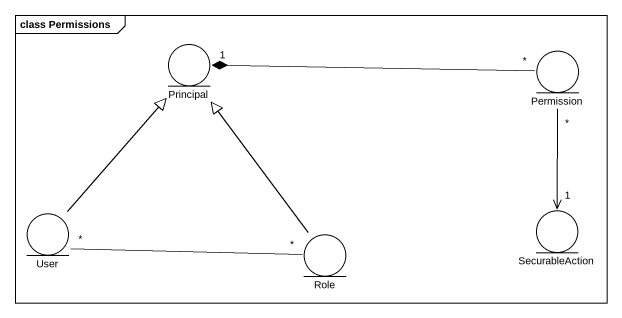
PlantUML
@startuml
mainframe class Permissions
entity Principal
entity Permission
entity User
entity SecurableAction
entity Role
Permission "*" -left-* "1" Principal
Permission "*" --> "1" SecurableAction
User -up-|> Principal
User "*" -right- "*" Role
Role -up-|> Principal
@enduml
